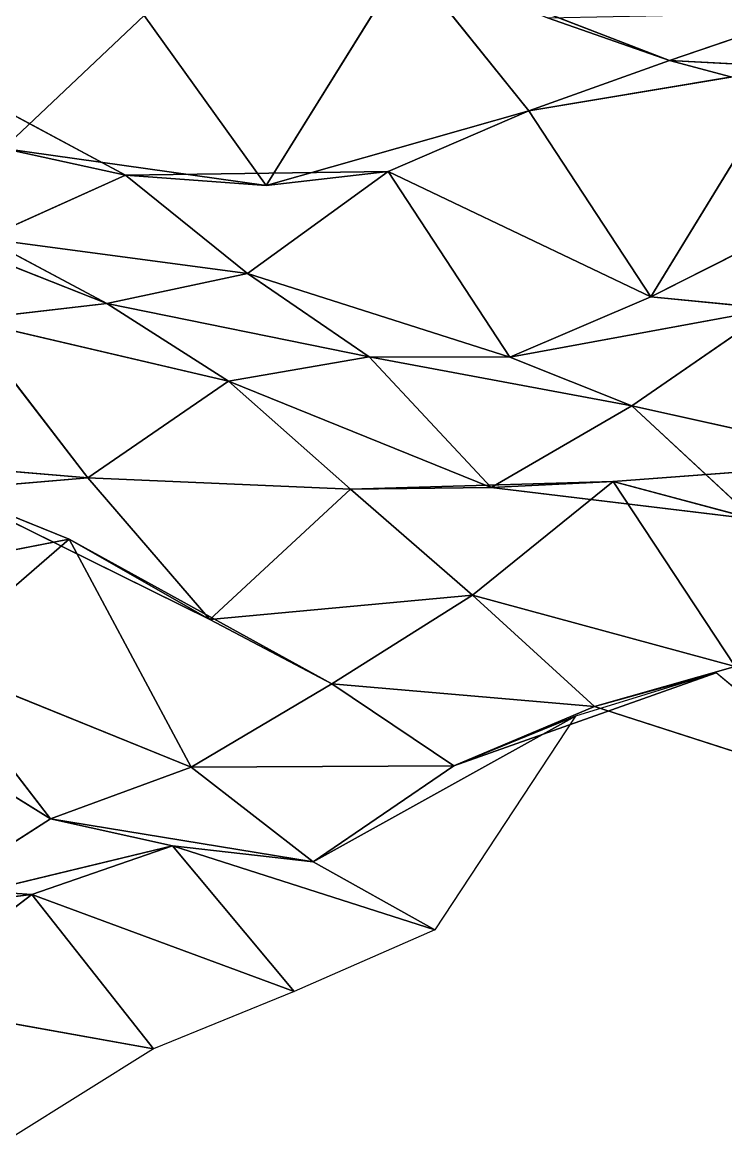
# Model space of a CAD drawing. Header units: metres. Extents: x -3703 to 431, y -1555 to 134.
# Drawn here: x -1795.1 to -1728, y -885.1 to -778.8 of the extents above; entities that cross this region are included whole.
import ezdxf

# ---------------------------------------------------------------- set-up
doc = ezdxf.new("R2010")
doc.units = ezdxf.units.M

msp = doc.modelspace()

# ---------------------------------------------------------------- linework, layer by layer
for p, q in [((-1758.4438, -772.7156, -4402.459), (-1771.8604, -794.3236, -4425.123)), ((-1771.8604, -794.3236, -4425.123), (-1758.4438, -772.7156, -4402.459)), ((-1733.3999, -782.41736, -4413.1206), (-1758.4438, -772.7156, -4402.459)), ((-1758.4438, -772.7156, -4402.459), (-1746.8164, -787.1897, -4439.5493)), ((-1746.8164, -787.1897, -4439.5493), (-1758.4438, -772.7156, -4402.459)), ((-1758.4438, -772.7156, -4402.459), (-1733.3999, -782.41736, -4413.1206)), ((-1783.4878, -778.1094, -4388.422), (-1796.9043, -790.7959, -4413.0806)), ((-1796.9043, -790.7959, -4413.0806), (-1783.4878, -778.1094, -4388.422)), ((-1783.4878, -778.1094, -4388.422), (-1771.8604, -794.3236, -4425.123)), ((-1771.8604, -794.3236, -4425.123), (-1783.4878, -778.1094, -4388.422)), ((-1745.0276, -778.33435, -4373.7075), (-1733.3999, -782.41736, -4413.1206)), ((-1733.3999, -782.41736, -4413.1206), (-1745.0276, -778.33435, -4373.7075)), ((-1719.9836, -777.82385, -4386.653), (-1733.3999, -782.41736, -4413.1206)), ((-1733.3999, -782.41736, -4413.1206), (-1719.9836, -777.82385, -4386.653)), ((-1785.2769, -793.3529, -4452.8354), (-1810.3208, -779.87463, -4443.0176)), ((-1810.3208, -779.87463, -4443.0176), (-1785.2769, -793.3529, -4452.8354)), ((-1733.3999, -782.41736, -4413.1206), (-1746.8164, -787.1897, -4439.5493)), ((-1746.8164, -787.1897, -4439.5493), (-1733.3999, -782.41736, -4413.1206)), ((-1708.356, -789.0781, -4424.4624), (-1733.3999, -782.41736, -4413.1206)), ((-1733.3999, -782.41736, -4413.1206), (-1721.7725, -783.0115, -4453.315)), ((-1721.7725, -783.0115, -4453.315), (-1733.3999, -782.41736, -4413.1206)), ((-1733.3999, -782.41736, -4413.1206), (-1708.356, -789.0781, -4424.4624)), ((-1721.7725, -783.0115, -4453.315), (-1746.8164, -787.1897, -4439.5493)), ((-1746.8164, -787.1897, -4439.5493), (-1721.7725, -783.0115, -4453.315)), ((-1721.7725, -783.0115, -4453.315), (-1735.189, -804.96704, -4475.901)), ((-1735.189, -804.96704, -4475.901), (-1721.7725, -783.0115, -4453.315)), ((-1746.8164, -787.1897, -4439.5493), (-1771.8604, -794.3236, -4425.123)), ((-1771.8604, -794.3236, -4425.123), (-1746.8164, -787.1897, -4439.5493)), ((-1746.8164, -787.1897, -4439.5493), (-1760.2329, -792.9951, -4465.7466)), ((-1760.2329, -792.9951, -4465.7466), (-1746.8164, -787.1897, -4439.5493)), ((-1746.8164, -787.1897, -4439.5493), (-1735.189, -804.96704, -4475.901)), ((-1735.189, -804.96704, -4475.901), (-1746.8164, -787.1897, -4439.5493)), ((-1771.8604, -794.3236, -4425.123), (-1796.9043, -790.7959, -4413.0806)), ((-1796.9043, -790.7959, -4413.0806), (-1785.2769, -793.3529, -4452.8354)), ((-1785.2769, -793.3529, -4452.8354), (-1796.9043, -790.7959, -4413.0806)), ((-1796.9043, -790.7959, -4413.0806), (-1771.8604, -794.3236, -4425.123)), ((-1760.2329, -792.9951, -4465.7466), (-1785.2769, -793.3529, -4452.8354)), ((-1785.2769, -793.3529, -4452.8354), (-1760.2329, -792.9951, -4465.7466)), ((-1760.2329, -792.9951, -4465.7466), (-1773.6492, -802.71094, -4491.0693)), ((-1773.6492, -802.71094, -4491.0693), (-1760.2329, -792.9951, -4465.7466)), ((-1771.8604, -794.3236, -4425.123), (-1760.2329, -792.9951, -4465.7466)), ((-1760.2329, -792.9951, -4465.7466), (-1771.8604, -794.3236, -4425.123)), ((-1735.189, -804.96704, -4475.901), (-1760.2329, -792.9951, -4465.7466)), ((-1760.2329, -792.9951, -4465.7466), (-1748.6052, -810.7047, -4502.1133)), ((-1748.6052, -810.7047, -4502.1133), (-1760.2329, -792.9951, -4465.7466)), ((-1760.2329, -792.9951, -4465.7466), (-1735.189, -804.96704, -4475.901)), ((-1710.1449, -792.2804, -4491.569), (-1735.189, -804.96704, -4475.901)), ((-1735.189, -804.96704, -4475.901), (-1710.1449, -792.2804, -4491.569)), ((-1785.2769, -793.3529, -4452.8354), (-1798.6931, -799.3862, -4478.982)), ((-1798.6931, -799.3862, -4478.982), (-1785.2769, -793.3529, -4452.8354)), ((-1771.8604, -794.3236, -4425.123), (-1785.2769, -793.3529, -4452.8354)), ((-1785.2769, -793.3529, -4452.8354), (-1771.8604, -794.3236, -4425.123)), ((-1785.2769, -793.3529, -4452.8354), (-1773.6492, -802.71094, -4491.0693)), ((-1773.6492, -802.71094, -4491.0693), (-1785.2769, -793.3529, -4452.8354)), ((-1787.0657, -805.5945, -4517.9204), (-1812.1096, -795.6881, -4507.304)), ((-1812.1096, -795.6881, -4507.304), (-1787.0657, -805.5945, -4517.9204)), ((-1773.6492, -802.71094, -4491.0693), (-1798.6931, -799.3862, -4478.982)), ((-1798.6931, -799.3862, -4478.982), (-1787.0657, -805.5945, -4517.9204)), ((-1787.0657, -805.5945, -4517.9204), (-1798.6931, -799.3862, -4478.982)), ((-1798.6931, -799.3862, -4478.982), (-1773.6492, -802.71094, -4491.0693)), ((-1773.6492, -802.71094, -4491.0693), (-1787.0657, -805.5945, -4517.9204)), ((-1787.0657, -805.5945, -4517.9204), (-1773.6492, -802.71094, -4491.0693)), ((-1748.6052, -810.7047, -4502.1133), (-1773.6492, -802.71094, -4491.0693)), ((-1773.6492, -802.71094, -4491.0693), (-1762.0217, -810.6681, -4529.617)), ((-1762.0217, -810.6681, -4529.617), (-1773.6492, -802.71094, -4491.0693)), ((-1773.6492, -802.71094, -4491.0693), (-1748.6052, -810.7047, -4502.1133)), ((-1787.0657, -805.5945, -4517.9204), (-1800.4819, -807.15027, -4545.068)), ((-1800.4819, -807.15027, -4545.068), (-1787.0657, -805.5945, -4517.9204)), ((-1762.0217, -810.6681, -4529.617), (-1787.0657, -805.5945, -4517.9204)), ((-1787.0657, -805.5945, -4517.9204), (-1775.438, -813.00854, -4556.589)), ((-1775.438, -813.00854, -4556.589), (-1787.0657, -805.5945, -4517.9204)), ((-1787.0657, -805.5945, -4517.9204), (-1762.0217, -810.6681, -4529.617)), ((-1735.189, -804.96704, -4475.901), (-1748.6052, -810.7047, -4502.1133)), ((-1748.6052, -810.7047, -4502.1133), (-1735.189, -804.96704, -4475.901)), ((-1735.189, -804.96704, -4475.901), (-1723.5612, -806.083, -4515.978)), ((-1723.5612, -806.083, -4515.978), (-1735.189, -804.96704, -4475.901)), ((-1723.5612, -806.083, -4515.978), (-1748.6052, -810.7047, -4502.1133)), ((-1748.6052, -810.7047, -4502.1133), (-1723.5612, -806.083, -4515.978)), ((-1723.5612, -806.083, -4515.978), (-1736.9777, -815.3424, -4541.403)), ((-1736.9777, -815.3424, -4541.403), (-1723.5612, -806.083, -4515.978)), ((-1775.438, -813.00854, -4556.589), (-1800.4819, -807.15027, -4545.068)), ((-1800.4819, -807.15027, -4545.068), (-1788.8545, -822.2258, -4582.0234)), ((-1788.8545, -822.2258, -4582.0234), (-1800.4819, -807.15027, -4545.068)), ((-1800.4819, -807.15027, -4545.068), (-1775.438, -813.00854, -4556.589)), ((-1762.0217, -810.6681, -4529.617), (-1775.438, -813.00854, -4556.589)), ((-1775.438, -813.00854, -4556.589), (-1762.0217, -810.6681, -4529.617)), ((-1748.6052, -810.7047, -4502.1133), (-1762.0217, -810.6681, -4529.617)), ((-1736.9777, -815.3424, -4541.403), (-1762.0217, -810.6681, -4529.617)), ((-1762.0217, -810.6681, -4529.617), (-1748.6052, -810.7047, -4502.1133)), ((-1762.0217, -810.6681, -4529.617), (-1750.3939, -823.1361, -4567.156)), ((-1750.3939, -823.1361, -4567.156), (-1762.0217, -810.6681, -4529.617)), ((-1762.0217, -810.6681, -4529.617), (-1736.9777, -815.3424, -4541.403)), ((-1748.6052, -810.7047, -4502.1133), (-1736.9777, -815.3424, -4541.403)), ((-1736.9777, -815.3424, -4541.403), (-1748.6052, -810.7047, -4502.1133)), ((-1775.438, -813.00854, -4556.589), (-1788.8545, -822.2258, -4582.0234)), ((-1788.8545, -822.2258, -4582.0234), (-1775.438, -813.00854, -4556.589)), ((-1750.3939, -823.1361, -4567.156), (-1775.438, -813.00854, -4556.589)), ((-1775.438, -813.00854, -4556.589), (-1763.8104, -823.2937, -4594.6157)), ((-1763.8104, -823.2937, -4594.6157), (-1775.438, -813.00854, -4556.589)), ((-1775.438, -813.00854, -4556.589), (-1750.3939, -823.1361, -4567.156)), ((-1736.9777, -815.3424, -4541.403), (-1750.3939, -823.1361, -4567.156)), ((-1750.3939, -823.1361, -4567.156), (-1736.9777, -815.3424, -4541.403)), ((-1711.9337, -820.91345, -4552.9883), (-1736.9777, -815.3424, -4541.403)), ((-1736.9777, -815.3424, -4541.403), (-1725.35, -826.15796, -4579.311)), ((-1725.35, -826.15796, -4579.311), (-1736.9777, -815.3424, -4541.403)), ((-1736.9777, -815.3424, -4541.403), (-1711.9337, -820.91345, -4552.9883)), ((-1788.8545, -822.2258, -4582.0234), (-1813.8984, -820.1079, -4569.6655)), ((-1813.8984, -820.1079, -4569.6655), (-1788.8545, -822.2258, -4582.0234)), ((-1713.7225, -820.69836, -4620.8584), (-1738.7665, -822.57776, -4607.607)), ((-1738.7665, -822.57776, -4607.607), (-1713.7225, -820.69836, -4620.8584)), ((-1788.8545, -822.2258, -4582.0234), (-1802.271, -823.3606, -4609.265)), ((-1802.271, -823.3606, -4609.265), (-1788.8545, -822.2258, -4582.0234)), ((-1763.8104, -823.2937, -4594.6157), (-1788.8545, -822.2258, -4582.0234)), ((-1788.8545, -822.2258, -4582.0234), (-1777.2269, -835.73926, -4619.328)), ((-1777.2269, -835.73926, -4619.328), (-1788.8545, -822.2258, -4582.0234)), ((-1788.8545, -822.2258, -4582.0234), (-1763.8104, -823.2937, -4594.6157)), ((-1738.7665, -822.57776, -4607.607), (-1763.8104, -823.2937, -4594.6157)), ((-1763.8104, -823.2937, -4594.6157), (-1738.7665, -822.57776, -4607.607)), ((-1738.7665, -822.57776, -4607.607), (-1752.183, -833.41626, -4632.6787)), ((-1752.183, -833.41626, -4632.6787), (-1738.7665, -822.57776, -4607.607)), ((-1750.3939, -823.1361, -4567.156), (-1738.7665, -822.57776, -4607.607)), ((-1738.7665, -822.57776, -4607.607), (-1750.3939, -823.1361, -4567.156)), ((-1725.35, -826.15796, -4579.311), (-1738.7665, -822.57776, -4607.607)), ((-1738.7665, -822.57776, -4607.607), (-1725.35, -826.15796, -4579.311)), ((-1738.7665, -822.57776, -4607.607), (-1727.139, -840.2252, -4643.9873)), ((-1727.139, -840.2252, -4643.9873), (-1738.7665, -822.57776, -4607.607)), ((-1777.2269, -835.73926, -4619.328), (-1802.271, -823.3606, -4609.265)), ((-1802.271, -823.3606, -4609.265), (-1790.6432, -828.0675, -4648.5396)), ((-1790.6432, -828.0675, -4648.5396), (-1802.271, -823.3606, -4609.265)), ((-1802.271, -823.3606, -4609.265), (-1777.2269, -835.73926, -4619.328)), ((-1763.8104, -823.2937, -4594.6157), (-1777.2269, -835.73926, -4619.328)), ((-1777.2269, -835.73926, -4619.328), (-1763.8104, -823.2937, -4594.6157)), ((-1750.3939, -823.1361, -4567.156), (-1763.8104, -823.2937, -4594.6157)), ((-1763.8104, -823.2937, -4594.6157), (-1750.3939, -823.1361, -4567.156)), ((-1763.8104, -823.2937, -4594.6157), (-1752.183, -833.41626, -4632.6787)), ((-1752.183, -833.41626, -4632.6787), (-1763.8104, -823.2937, -4594.6157)), ((-1725.35, -826.15796, -4579.311), (-1750.3939, -823.1361, -4567.156)), ((-1750.3939, -823.1361, -4567.156), (-1725.35, -826.15796, -4579.311)), ((-1790.6432, -828.0675, -4648.5396), (-1815.6873, -832.9352, -4634.6196)), ((-1815.6873, -832.9352, -4634.6196), (-1790.6432, -828.0675, -4648.5396)), ((-1790.6432, -828.0675, -4648.5396), (-1804.0597, -839.6775, -4673.439)), ((-1804.0597, -839.6775, -4673.439), (-1790.6432, -828.0675, -4648.5396)), ((-1777.2269, -835.73926, -4619.328), (-1790.6432, -828.0675, -4648.5396)), ((-1765.5992, -841.8793, -4658.282), (-1790.6432, -828.0675, -4648.5396)), ((-1790.6432, -828.0675, -4648.5396), (-1777.2269, -835.73926, -4619.328)), ((-1790.6432, -828.0675, -4648.5396), (-1779.0157, -849.8336, -4683.999)), ((-1779.0157, -849.8336, -4683.999), (-1790.6432, -828.0675, -4648.5396)), ((-1790.6432, -828.0675, -4648.5396), (-1765.5992, -841.8793, -4658.282)), ((-1752.183, -833.41626, -4632.6787), (-1777.2269, -835.73926, -4619.328)), ((-1777.2269, -835.73926, -4619.328), (-1752.183, -833.41626, -4632.6787)), ((-1752.183, -833.41626, -4632.6787), (-1765.5992, -841.8793, -4658.282)), ((-1765.5992, -841.8793, -4658.282), (-1752.183, -833.41626, -4632.6787)), ((-1727.139, -840.2252, -4643.9873), (-1752.183, -833.41626, -4632.6787)), ((-1752.183, -833.41626, -4632.6787), (-1740.5553, -844.0276, -4670.6333)), ((-1740.5553, -844.0276, -4670.6333), (-1752.183, -833.41626, -4632.6787)), ((-1752.183, -833.41626, -4632.6787), (-1727.139, -840.2252, -4643.9873)), ((-1777.2269, -835.73926, -4619.328), (-1765.5992, -841.8793, -4658.282)), ((-1765.5992, -841.8793, -4658.282), (-1777.2269, -835.73926, -4619.328)), ((-1792.432, -854.7622, -4710.392), (-1817.476, -839.19775, -4701.0415)), ((-1817.476, -839.19775, -4701.0415), (-1792.432, -854.7622, -4710.392)), ((-1779.0157, -849.8336, -4683.999), (-1804.0597, -839.6775, -4673.439)), ((-1804.0597, -839.6775, -4673.439), (-1792.432, -854.7622, -4710.392)), ((-1792.432, -854.7622, -4710.392), (-1804.0597, -839.6775, -4673.439)), ((-1804.0597, -839.6775, -4673.439), (-1779.0157, -849.8336, -4683.999)), ((-1728.9279, -840.81824, -4711.6772), (-1753.9718, -849.70276, -4696.8594)), ((-1753.9718, -849.70276, -4696.8594), (-1728.9279, -840.81824, -4711.6772)), ((-1728.9279, -840.81824, -4711.6772), (-1742.3441, -844.9617, -4738.246)), ((-1727.139, -840.2252, -4643.9873), (-1740.5553, -844.0276, -4670.6333)), ((-1740.5553, -844.0276, -4670.6333), (-1727.139, -840.2252, -4643.9873)), ((-1740.5553, -844.0276, -4670.6333), (-1728.9279, -840.81824, -4711.6772)), ((-1728.9279, -840.81824, -4711.6772), (-1740.5553, -844.0276, -4670.6333)), ((-1715.5114, -852.12427, -4681.654), (-1728.9279, -840.81824, -4711.6772)), ((-1765.5992, -841.8793, -4658.282), (-1779.0157, -849.8336, -4683.999)), ((-1779.0157, -849.8336, -4683.999), (-1765.5992, -841.8793, -4658.282)), ((-1740.5553, -844.0276, -4670.6333), (-1765.5992, -841.8793, -4658.282)), ((-1765.5992, -841.8793, -4658.282), (-1753.9718, -849.70276, -4696.8594)), ((-1753.9718, -849.70276, -4696.8594), (-1765.5992, -841.8793, -4658.282)), ((-1765.5992, -841.8793, -4658.282), (-1740.5553, -844.0276, -4670.6333)), ((-1740.5553, -844.0276, -4670.6333), (-1753.9718, -849.70276, -4696.8594)), ((-1753.9718, -849.70276, -4696.8594), (-1740.5553, -844.0276, -4670.6333)), ((-1715.5114, -852.12427, -4681.654), (-1740.5553, -844.0276, -4670.6333)), ((-1740.5553, -844.0276, -4670.6333), (-1715.5114, -852.12427, -4681.654)), ((-1742.3441, -844.9617, -4738.246), (-1767.3881, -858.8605, -4722.307)), ((-1767.3881, -858.8605, -4722.307), (-1742.3441, -844.9617, -4738.246)), ((-1742.3441, -844.9617, -4738.246), (-1755.7606, -865.3557, -4761.181)), ((-1753.9718, -849.70276, -4696.8594), (-1742.3441, -844.9617, -4738.246)), ((-1742.3441, -844.9617, -4738.246), (-1753.9718, -849.70276, -4696.8594)), ((-1779.0157, -849.8336, -4683.999), (-1792.432, -854.7622, -4710.392)), ((-1792.432, -854.7622, -4710.392), (-1779.0157, -849.8336, -4683.999)), ((-1753.9718, -849.70276, -4696.8594), (-1779.0157, -849.8336, -4683.999)), ((-1779.0157, -849.8336, -4683.999), (-1753.9718, -849.70276, -4696.8594)), ((-1779.0157, -849.8336, -4683.999), (-1767.3881, -858.8605, -4722.307)), ((-1767.3881, -858.8605, -4722.307), (-1779.0157, -849.8336, -4683.999)), ((-1753.9718, -849.70276, -4696.8594), (-1767.3881, -858.8605, -4722.307)), ((-1767.3881, -858.8605, -4722.307), (-1753.9718, -849.70276, -4696.8594)), ((-1792.432, -854.7622, -4710.392), (-1805.8485, -863.3823, -4735.96)), ((-1805.8485, -863.3823, -4735.96), (-1792.432, -854.7622, -4710.392)), ((-1767.3881, -858.8605, -4722.307), (-1792.432, -854.7622, -4710.392)), ((-1792.432, -854.7622, -4710.392), (-1780.8046, -857.3391, -4750.1426)), ((-1780.8046, -857.3391, -4750.1426), (-1792.432, -854.7622, -4710.392)), ((-1792.432, -854.7622, -4710.392), (-1767.3881, -858.8605, -4722.307)), ((-1780.8046, -857.3391, -4750.1426), (-1805.8485, -863.3823, -4735.96)), ((-1805.8485, -863.3823, -4735.96), (-1780.8046, -857.3391, -4750.1426)), ((-1780.8046, -857.3391, -4750.1426), (-1794.2211, -861.9795, -4776.6)), ((-1794.2211, -861.9795, -4776.6), (-1780.8046, -857.3391, -4750.1426)), ((-1767.3881, -858.8605, -4722.307), (-1780.8046, -857.3391, -4750.1426)), ((-1755.7606, -865.3557, -4761.181), (-1780.8046, -857.3391, -4750.1426)), ((-1780.8046, -857.3391, -4750.1426), (-1767.3881, -858.8605, -4722.307)), ((-1780.8046, -857.3391, -4750.1426), (-1769.1771, -871.24, -4787.361)), ((-1769.1771, -871.24, -4787.361), (-1780.8046, -857.3391, -4750.1426)), ((-1780.8046, -857.3391, -4750.1426), (-1755.7606, -865.3557, -4761.181)), ((-1767.3881, -858.8605, -4722.307), (-1755.7606, -865.3557, -4761.181)), ((-1755.7606, -865.3557, -4761.181), (-1767.3881, -858.8605, -4722.307)), ((-1794.2211, -861.9795, -4776.6), (-1819.265, -860.2694, -4764.1514)), ((-1819.265, -860.2694, -4764.1514), (-1794.2211, -861.9795, -4776.6)), ((-1794.2211, -861.9795, -4776.6), (-1807.6373, -872.22363, -4801.8057)), ((-1807.6373, -872.22363, -4801.8057), (-1794.2211, -861.9795, -4776.6)), ((-1805.8485, -863.3823, -4735.96), (-1794.2211, -861.9795, -4776.6)), ((-1794.2211, -861.9795, -4776.6), (-1805.8485, -863.3823, -4735.96)), ((-1769.1771, -871.24, -4787.361), (-1794.2211, -861.9795, -4776.6)), ((-1794.2211, -861.9795, -4776.6), (-1782.5934, -876.6959, -4813.6367)), ((-1782.5934, -876.6959, -4813.6367), (-1794.2211, -861.9795, -4776.6)), ((-1794.2211, -861.9795, -4776.6), (-1769.1771, -871.24, -4787.361)), ((-1755.7606, -865.3557, -4761.181), (-1769.1771, -871.24, -4787.361)), ((-1769.1771, -871.24, -4787.361), (-1782.5934, -876.6959, -4813.6367)), ((-1782.5934, -876.6959, -4813.6367), (-1807.6373, -872.22363, -4801.8057)), ((-1807.6373, -872.22363, -4801.8057), (-1782.5934, -876.6959, -4813.6367)), ((-1782.5934, -876.6959, -4813.6367), (-1796.0099, -885.09106, -4839.255))]:
    msp.add_line(p, q)
for points in [[(-1796.9043, -790.7959, -4413.0806), (-1808.5317, -765.35315, -4378.443), (-1783.4878, -778.1094, -4388.422), (-1783.4877, -778.10925, -4388.422)], [(-1771.8604, -794.3236, -4425.123), (-1783.4878, -778.1094, -4388.422), (-1758.4438, -772.7156, -4402.459), (-1758.4437, -772.71545, -4402.459)], [(-1758.4438, -772.7156, -4402.459), (-1746.8164, -787.1897, -4439.5493), (-1771.8604, -794.3236, -4425.123), (-1771.8602, -794.3235, -4425.123)], [(-1745.0276, -778.33435, -4373.7075), (-1733.3999, -782.41736, -4413.1206), (-1758.4438, -772.7156, -4402.459), (-1758.4437, -772.71545, -4402.459)], [(-1746.8164, -787.1897, -4439.5493), (-1758.4438, -772.7156, -4402.459), (-1733.3999, -782.41736, -4413.1206), (-1733.3998, -782.41724, -4413.1206)], [(-1783.4878, -778.1094, -4388.422), (-1771.8604, -794.3236, -4425.123), (-1796.9043, -790.7959, -4413.0806), (-1796.9042, -790.7958, -4413.0806)], [(-1733.3999, -782.41736, -4413.1206), (-1745.0276, -778.33435, -4373.7075), (-1719.9836, -777.82385, -4386.653), (-1719.9835, -777.8237, -4386.653)], [(-1719.9836, -777.82385, -4386.653), (-1708.356, -789.0781, -4424.4624), (-1733.3999, -782.41736, -4413.1206), (-1733.3998, -782.41724, -4413.1206)], [(-1796.9043, -790.7959, -4413.0806), (-1785.2769, -793.3529, -4452.8354), (-1810.3208, -779.87463, -4443.0176), (-1810.3207, -779.8745, -4443.0176)], [(-1798.6931, -799.3862, -4478.982), (-1810.3208, -779.87463, -4443.0176), (-1785.2769, -793.3529, -4452.8354), (-1785.2767, -793.3528, -4452.8354)], [(-1733.3999, -782.41736, -4413.1206), (-1721.7725, -783.0115, -4453.315), (-1746.8164, -787.1897, -4439.5493), (-1746.8163, -787.1896, -4439.5493)], [(-1721.7725, -783.0115, -4453.315), (-1733.3999, -782.41736, -4413.1206), (-1708.356, -789.0781, -4424.4624), (-1708.3558, -789.078, -4424.4624)], [(-1735.189, -804.96704, -4475.901), (-1746.8164, -787.1897, -4439.5493), (-1721.7725, -783.0115, -4453.315), (-1721.7723, -783.01135, -4453.315)], [(-1721.7725, -783.0115, -4453.315), (-1710.1449, -792.2804, -4491.569), (-1735.189, -804.96704, -4475.901), (-1735.1888, -804.9669, -4475.901)], [(-1760.2329, -792.9951, -4465.7466), (-1771.8604, -794.3236, -4425.123), (-1746.8164, -787.1897, -4439.5493), (-1746.8163, -787.1896, -4439.5493)], [(-1746.8164, -787.1897, -4439.5493), (-1735.189, -804.96704, -4475.901), (-1760.2329, -792.9951, -4465.7466), (-1760.2328, -792.995, -4465.7466)], [(-1785.2769, -793.3529, -4452.8354), (-1796.9043, -790.7959, -4413.0806), (-1771.8604, -794.3236, -4425.123), (-1771.8602, -794.3235, -4425.123)], [(-1773.6492, -802.71094, -4491.0693), (-1785.2769, -793.3529, -4452.8354), (-1760.2329, -792.9951, -4465.7466), (-1760.2328, -792.995, -4465.7466)], [(-1771.8604, -794.3236, -4425.123), (-1760.2329, -792.9951, -4465.7466), (-1785.2769, -793.3529, -4452.8354), (-1785.2767, -793.3528, -4452.8354)], [(-1760.2329, -792.9951, -4465.7466), (-1748.6052, -810.7047, -4502.1133), (-1773.6492, -802.71094, -4491.0693), (-1773.649, -802.7108, -4491.0693)], [(-1748.6052, -810.7047, -4502.1133), (-1760.2329, -792.9951, -4465.7466), (-1735.189, -804.96704, -4475.901), (-1735.1888, -804.9669, -4475.901)], [(-1723.5612, -806.083, -4515.978), (-1735.189, -804.96704, -4475.901), (-1710.1449, -792.2804, -4491.569), (-1710.1448, -792.2803, -4491.569)], [(-1785.2769, -793.3529, -4452.8354), (-1773.6492, -802.71094, -4491.0693), (-1798.6931, -799.3862, -4478.982), (-1798.693, -799.3861, -4478.982)], [(-1798.6931, -799.3862, -4478.982), (-1787.0657, -805.5945, -4517.9204), (-1812.1096, -795.6881, -4507.304), (-1812.1095, -795.688, -4507.304)], [(-1800.4819, -807.15027, -4545.068), (-1812.1096, -795.6881, -4507.304), (-1787.0657, -805.5945, -4517.9204), (-1787.0656, -805.59436, -4517.9204)], [(-1787.0657, -805.5945, -4517.9204), (-1798.6931, -799.3862, -4478.982), (-1773.6492, -802.71094, -4491.0693), (-1773.649, -802.7108, -4491.0693)], [(-1773.6492, -802.71094, -4491.0693), (-1762.0217, -810.6681, -4529.617), (-1787.0657, -805.5945, -4517.9204), (-1787.0656, -805.59436, -4517.9204)], [(-1762.0217, -810.6681, -4529.617), (-1773.6492, -802.71094, -4491.0693), (-1748.6052, -810.7047, -4502.1133), (-1748.6051, -810.7046, -4502.1133)], [(-1787.0657, -805.5945, -4517.9204), (-1775.438, -813.00854, -4556.589), (-1800.4819, -807.15027, -4545.068), (-1800.4818, -807.15015, -4545.068)], [(-1775.438, -813.00854, -4556.589), (-1787.0657, -805.5945, -4517.9204), (-1762.0217, -810.6681, -4529.617), (-1762.0216, -810.66797, -4529.617)], [(-1735.189, -804.96704, -4475.901), (-1723.5612, -806.083, -4515.978), (-1748.6052, -810.7047, -4502.1133), (-1748.6051, -810.7046, -4502.1133)], [(-1736.9777, -815.3424, -4541.403), (-1748.6052, -810.7047, -4502.1133), (-1723.5612, -806.083, -4515.978), (-1723.561, -806.0829, -4515.978)], [(-1723.5612, -806.083, -4515.978), (-1711.9337, -820.91345, -4552.9883), (-1736.9777, -815.3424, -4541.403), (-1736.9775, -815.3423, -4541.403)], [(-1800.4819, -807.15027, -4545.068), (-1788.8545, -822.2258, -4582.0234), (-1813.8984, -820.1079, -4569.6655), (-1813.8983, -820.1078, -4569.6655)], [(-1788.8545, -822.2258, -4582.0234), (-1800.4819, -807.15027, -4545.068), (-1775.438, -813.00854, -4556.589), (-1775.4379, -813.0084, -4556.589)], [(-1762.0217, -810.6681, -4529.617), (-1750.3939, -823.1361, -4567.156), (-1775.438, -813.00854, -4556.589), (-1775.4379, -813.0084, -4556.589)], [(-1748.6052, -810.7047, -4502.1133), (-1736.9777, -815.3424, -4541.403), (-1762.0217, -810.6681, -4529.617), (-1762.0216, -810.66797, -4529.617)], [(-1750.3939, -823.1361, -4567.156), (-1762.0217, -810.6681, -4529.617), (-1736.9777, -815.3424, -4541.403), (-1736.9775, -815.3423, -4541.403)], [(-1775.438, -813.00854, -4556.589), (-1763.8104, -823.2937, -4594.6157), (-1788.8545, -822.2258, -4582.0234), (-1788.8544, -822.2257, -4582.0234)], [(-1763.8104, -823.2937, -4594.6157), (-1775.438, -813.00854, -4556.589), (-1750.3939, -823.1361, -4567.156), (-1750.3938, -823.136, -4567.156)], [(-1736.9777, -815.3424, -4541.403), (-1725.35, -826.15796, -4579.311), (-1750.3939, -823.1361, -4567.156), (-1750.3938, -823.136, -4567.156)], [(-1725.35, -826.15796, -4579.311), (-1736.9777, -815.3424, -4541.403), (-1711.9337, -820.91345, -4552.9883), (-1711.9336, -820.9133, -4552.9883)], [(-1802.271, -823.3606, -4609.265), (-1813.8984, -820.1079, -4569.6655), (-1788.8545, -822.2258, -4582.0234), (-1788.8544, -822.2257, -4582.0234)], [(-1727.139, -840.2252, -4643.9873), (-1738.7665, -822.57776, -4607.607), (-1713.7225, -820.69836, -4620.8584), (-1713.7224, -820.69824, -4620.8584)], [(-1725.35, -826.15796, -4579.311), (-1713.7225, -820.69836, -4620.8584), (-1738.7665, -822.57776, -4607.607), (-1738.7664, -822.57764, -4607.607)], [(-1788.8545, -822.2258, -4582.0234), (-1777.2269, -835.73926, -4619.328), (-1802.271, -823.3606, -4609.265), (-1802.2709, -823.3605, -4609.265)], [(-1777.2269, -835.73926, -4619.328), (-1788.8545, -822.2258, -4582.0234), (-1763.8104, -823.2937, -4594.6157), (-1763.8103, -823.2936, -4594.6157)], [(-1752.183, -833.41626, -4632.6787), (-1763.8104, -823.2937, -4594.6157), (-1738.7665, -822.57776, -4607.607), (-1738.7664, -822.57764, -4607.607)], [(-1750.3939, -823.1361, -4567.156), (-1738.7665, -822.57776, -4607.607), (-1763.8104, -823.2937, -4594.6157), (-1763.8103, -823.2936, -4594.6157)], [(-1738.7665, -822.57776, -4607.607), (-1727.139, -840.2252, -4643.9873), (-1752.183, -833.41626, -4632.6787), (-1752.1829, -833.41614, -4632.6787)], [(-1738.7665, -822.57776, -4607.607), (-1750.3939, -823.1361, -4567.156), (-1725.35, -826.15796, -4579.311), (-1725.3499, -826.15784, -4579.311)], [(-1802.271, -823.3606, -4609.265), (-1790.6432, -828.0675, -4648.5396), (-1815.6873, -832.9352, -4634.6196), (-1815.6871, -832.93506, -4634.6196)], [(-1790.6432, -828.0675, -4648.5396), (-1802.271, -823.3606, -4609.265), (-1777.2269, -835.73926, -4619.328), (-1777.2268, -835.73914, -4619.328)], [(-1763.8104, -823.2937, -4594.6157), (-1752.183, -833.41626, -4632.6787), (-1777.2269, -835.73926, -4619.328), (-1777.2268, -835.73914, -4619.328)], [(-1804.0597, -839.6775, -4673.439), (-1815.6873, -832.9352, -4634.6196), (-1790.6432, -828.0675, -4648.5396), (-1790.6431, -828.0674, -4648.5396)], [(-1790.6432, -828.0675, -4648.5396), (-1779.0157, -849.8336, -4683.999), (-1804.0597, -839.6775, -4673.439), (-1804.0596, -839.67737, -4673.439)], [(-1777.2269, -835.73926, -4619.328), (-1765.5992, -841.8793, -4658.282), (-1790.6432, -828.0675, -4648.5396), (-1790.6431, -828.0674, -4648.5396)], [(-1779.0157, -849.8336, -4683.999), (-1790.6432, -828.0675, -4648.5396), (-1765.5992, -841.8793, -4658.282), (-1765.5991, -841.87915, -4658.282)], [(-1765.5992, -841.8793, -4658.282), (-1777.2269, -835.73926, -4619.328), (-1752.183, -833.41626, -4632.6787), (-1752.1829, -833.41614, -4632.6787)], [(-1752.183, -833.41626, -4632.6787), (-1740.5553, -844.0276, -4670.6333), (-1765.5992, -841.8793, -4658.282), (-1765.5991, -841.87915, -4658.282)], [(-1740.5553, -844.0276, -4670.6333), (-1752.183, -833.41626, -4632.6787), (-1727.139, -840.2252, -4643.9873), (-1727.1389, -840.2251, -4643.9873)], [(-1804.0597, -839.6775, -4673.439), (-1792.432, -854.7622, -4710.392), (-1817.476, -839.19775, -4701.0415), (-1817.4758, -839.19763, -4701.0415)], [(-1805.8485, -863.3823, -4735.96), (-1817.476, -839.19775, -4701.0415), (-1792.432, -854.7622, -4710.392), (-1792.4319, -854.7621, -4710.392)], [(-1792.432, -854.7622, -4710.392), (-1804.0597, -839.6775, -4673.439), (-1779.0157, -849.8336, -4683.999), (-1779.0156, -849.8335, -4683.999)], [(-1742.3441, -844.9617, -4738.246), (-1753.9718, -849.70276, -4696.8594), (-1728.9279, -840.81824, -4711.6772), (-1728.9277, -840.8181, -4711.6772)], [(-1740.5553, -844.0276, -4670.6333), (-1728.9279, -840.81824, -4711.6772), (-1753.9718, -849.70276, -4696.8594), (-1753.9717, -849.70264, -4696.8594)], [(-1727.139, -840.2252, -4643.9873), (-1715.5114, -852.12427, -4681.654), (-1740.5553, -844.0276, -4670.6333), (-1740.5552, -844.02747, -4670.6333)], [(-1728.9279, -840.81824, -4711.6772), (-1740.5553, -844.0276, -4670.6333), (-1715.5114, -852.12427, -4681.654), (-1715.5112, -852.12415, -4681.654)], [(-1765.5992, -841.8793, -4658.282), (-1753.9718, -849.70276, -4696.8594), (-1779.0157, -849.8336, -4683.999), (-1779.0156, -849.8335, -4683.999)], [(-1753.9718, -849.70276, -4696.8594), (-1765.5992, -841.8793, -4658.282), (-1740.5553, -844.0276, -4670.6333), (-1740.5552, -844.02747, -4670.6333)], [(-1755.7606, -865.3557, -4761.181), (-1767.3881, -858.8605, -4722.307), (-1742.3441, -844.9617, -4738.246), (-1742.344, -844.96155, -4738.246)], [(-1753.9718, -849.70276, -4696.8594), (-1742.3441, -844.9617, -4738.246), (-1767.3881, -858.8605, -4722.307), (-1767.388, -858.86035, -4722.307)], [(-1779.0157, -849.8336, -4683.999), (-1767.3881, -858.8605, -4722.307), (-1792.432, -854.7622, -4710.392), (-1792.4319, -854.7621, -4710.392)], [(-1767.3881, -858.8605, -4722.307), (-1779.0157, -849.8336, -4683.999), (-1753.9718, -849.70276, -4696.8594), (-1753.9717, -849.70264, -4696.8594)], [(-1792.432, -854.7622, -4710.392), (-1780.8046, -857.3391, -4750.1426), (-1805.8485, -863.3823, -4735.96), (-1805.8484, -863.3822, -4735.96)], [(-1780.8046, -857.3391, -4750.1426), (-1792.432, -854.7622, -4710.392), (-1767.3881, -858.8605, -4722.307), (-1767.388, -858.86035, -4722.307)], [(-1794.2211, -861.9795, -4776.6), (-1805.8485, -863.3823, -4735.96), (-1780.8046, -857.3391, -4750.1426), (-1780.8044, -857.339, -4750.1426)], [(-1780.8046, -857.3391, -4750.1426), (-1769.1771, -871.24, -4787.361), (-1794.2211, -861.9795, -4776.6), (-1794.221, -861.9794, -4776.6)], [(-1767.3881, -858.8605, -4722.307), (-1755.7606, -865.3557, -4761.181), (-1780.8046, -857.3391, -4750.1426), (-1780.8044, -857.339, -4750.1426)], [(-1769.1771, -871.24, -4787.361), (-1780.8046, -857.3391, -4750.1426), (-1755.7606, -865.3557, -4761.181), (-1755.7605, -865.3556, -4761.181)], [(-1805.8485, -863.3823, -4735.96), (-1794.2211, -861.9795, -4776.6), (-1819.265, -860.2694, -4764.1514), (-1819.2649, -860.2693, -4764.1514)], [(-1807.6373, -872.22363, -4801.8057), (-1819.265, -860.2694, -4764.1514), (-1794.2211, -861.9795, -4776.6), (-1794.221, -861.9794, -4776.6)], [(-1794.2211, -861.9795, -4776.6), (-1782.5934, -876.6959, -4813.6367), (-1807.6373, -872.22363, -4801.8057), (-1807.6372, -872.2235, -4801.8057)], [(-1782.5934, -876.6959, -4813.6367), (-1794.2211, -861.9795, -4776.6), (-1769.1771, -871.24, -4787.361), (-1769.177, -871.23987, -4787.361)], [(-1796.0099, -885.09106, -4839.255), (-1807.6373, -872.22363, -4801.8057), (-1782.5934, -876.6959, -4813.6367), (-1782.5933, -876.6958, -4813.6367)]]:
    msp.add_3dface(points)

doc.saveas('drawing.dxf')
